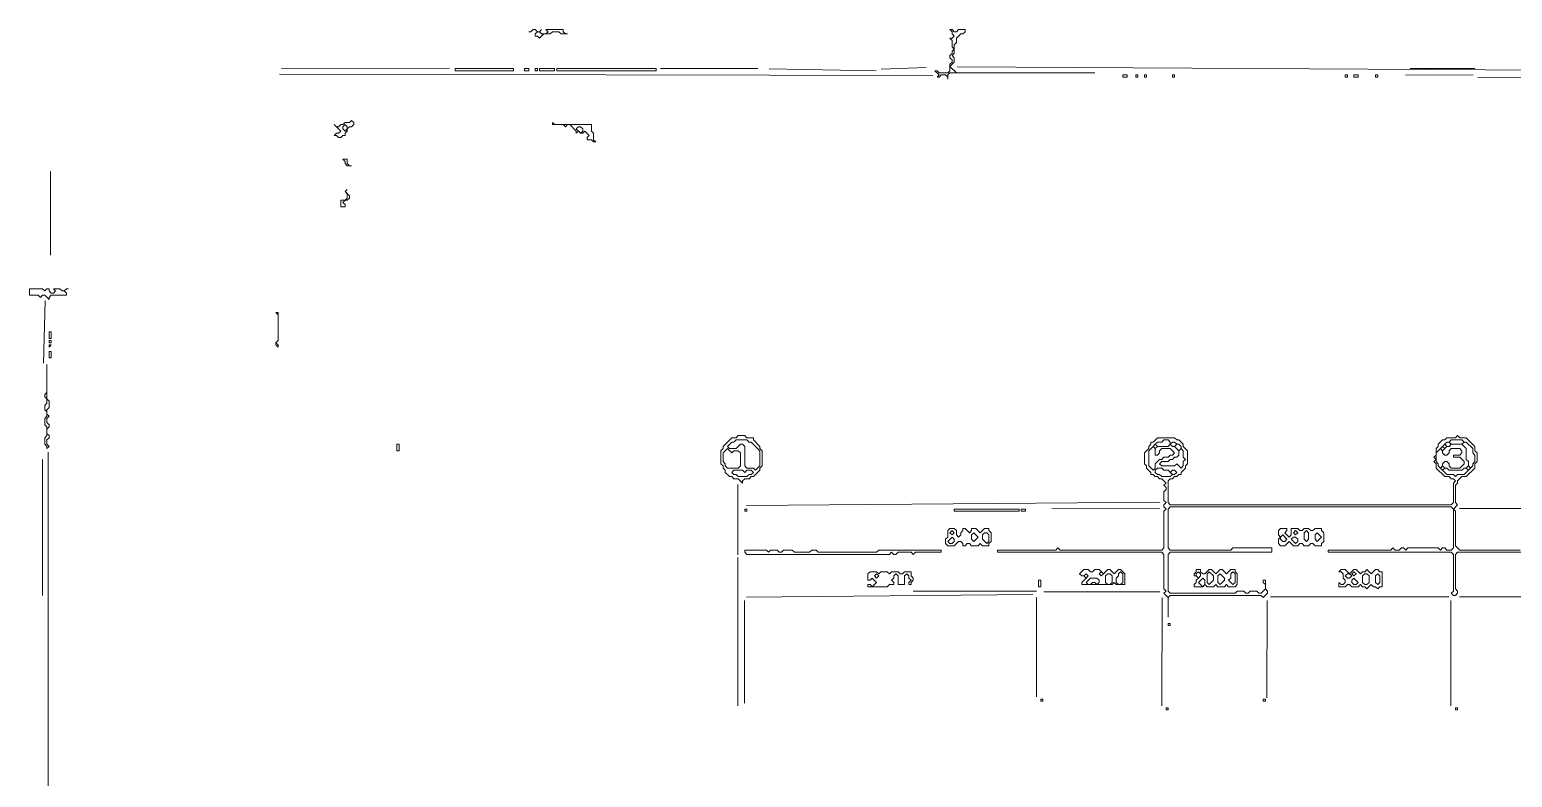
# Model space of a CAD drawing. Extents: x 10 to 1971, y 11 to 1392.
# Drawn here: x 10 to 696, y 1046 to 1392 of the extents above; entities that cross this region are included whole.
import ezdxf

# ---------------------------------------------------------------- set-up
doc = ezdxf.new("R2010")
doc.units = 0
for name, color, linetype, lineweight in [('TEXT_FALLBACK_OUTLINE', 2, 'Continuous', 0), ('TRACE_CURVE', 6, 'Continuous', 0), ('TRACE_STRAIGHT', 5, 'Continuous', 0), ('TRACE_TEXT_SYMBOL', 6, 'Continuous', 0)]:
    doc.layers.add(name, color=color, linetype=linetype, lineweight=lineweight)

msp = doc.modelspace()

# ---------------------------------------------------------------- linework, layer by layer
at = {"layer": 'TEXT_FALLBACK_OUTLINE', "color": 2}
for points in [[(436, 1161), (435, 1160), (435, 1157), (434, 1156), (434, 1154), (435, 1153), (438, 1153), (440, 1155), (441, 1155), (442, 1154), (442, 1153), (443, 1153), (444, 1154), (445, 1154), (446, 1153), (449, 1153), (450, 1154), (451, 1153), (454, 1153), (454, 1154), (455, 1155), (455, 1159), (454, 1160), (454, 1161), (452, 1161), (450, 1159), (448, 1161), (446, 1161), (446, 1160), (445, 1159), (443, 1161), (442, 1161), (442, 1160), (441, 1159), (441, 1158), (440, 1157), (439, 1158), (439, 1160), (438, 1161)], [(436, 1159), (437, 1160), (438, 1159), (437, 1158)], [(589, 1161), (588, 1160), (588, 1158), (589, 1157), (588, 1156), (588, 1154), (589, 1153), (591, 1153), (593, 1155), (595, 1153), (597, 1153), (598, 1154), (599, 1154), (600, 1153), (602, 1153), (603, 1154), (604, 1154), (605, 1153), (608, 1153), (608, 1154), (609, 1155), (609, 1159), (608, 1160), (608, 1161), (605, 1161), (604, 1160), (603, 1160), (602, 1161), (600, 1161), (599, 1160), (598, 1160), (597, 1161), (594, 1161), (594, 1158), (593, 1157), (591, 1159), (592, 1160), (592, 1161)], [(595, 1159), (596, 1160), (597, 1159), (596, 1158)], [(600, 1159), (601, 1160), (602, 1159), (602, 1156), (601, 1155), (600, 1156)], [(437, 1157), (438, 1156), (438, 1155), (437, 1154), (436, 1154), (435, 1155)], [(446, 1158), (447, 1159), (449, 1157), (447, 1155), (446, 1156)], [(451, 1158), (452, 1159), (453, 1159), (454, 1158), (454, 1155), (453, 1154), (451, 1156)], [(589, 1157), (590, 1158), (592, 1156), (591, 1155), (590, 1155), (589, 1156)], [(594, 1156), (595, 1157), (596, 1157), (597, 1156), (597, 1155), (596, 1154)], [(605, 1158), (606, 1159), (608, 1157), (606, 1155), (605, 1156)], [(399, 1141), (398, 1140), (398, 1137), (399, 1137), (400, 1138), (402, 1136), (400, 1134), (399, 1135), (398, 1135), (398, 1134), (407, 1134), (408, 1135), (410, 1135), (410, 1136), (409, 1137), (410, 1138), (410, 1139), (411, 1140), (412, 1139), (412, 1135), (415, 1135), (415, 1139), (416, 1140), (417, 1139), (417, 1138), (418, 1137), (417, 1136), (417, 1135), (418, 1135), (418, 1136), (419, 1137), (419, 1138), (418, 1139), (418, 1141), (415, 1141), (414, 1140), (413, 1140), (412, 1141), (409, 1141), (408, 1140), (407, 1141), (404, 1141), (403, 1140), (402, 1141)], [(401, 1139), (402, 1140), (403, 1139), (402, 1138)], [(498, 1142), (496, 1140), (497, 1139), (498, 1139), (499, 1138), (497, 1136), (497, 1135), (511, 1135), (512, 1136), (513, 1135), (517, 1135), (517, 1140), (515, 1142), (514, 1142), (512, 1140), (510, 1142), (509, 1142), (507, 1140), (505, 1142), (503, 1142), (502, 1141), (501, 1141), (500, 1142)], [(498, 1139), (499, 1140), (500, 1139), (499, 1138)], [(505, 1140), (506, 1141), (507, 1140), (506, 1139)], [(508, 1139), (509, 1140), (510, 1140), (511, 1139), (511, 1136), (510, 1135), (509, 1135), (508, 1136)], [(514, 1140), (515, 1141), (516, 1140), (516, 1136), (515, 1135), (514, 1135), (513, 1136), (513, 1138), (514, 1139)], [(550, 1142), (550, 1141), (549, 1140), (549, 1139), (550, 1139), (551, 1138), (550, 1137), (550, 1136), (549, 1135), (549, 1134), (553, 1134), (554, 1135), (555, 1134), (558, 1134), (559, 1135), (560, 1134), (563, 1134), (564, 1135), (565, 1134), (568, 1134), (569, 1135), (569, 1140), (568, 1141), (568, 1142), (566, 1142), (564, 1140), (562, 1142), (561, 1142), (559, 1140), (557, 1142), (556, 1142), (554, 1140), (553, 1140), (552, 1141), (552, 1142)], [(550, 1140), (551, 1141), (552, 1140), (552, 1139), (551, 1138), (550, 1139)], [(555, 1140), (556, 1141), (558, 1139), (558, 1137), (556, 1135), (555, 1136)], [(560, 1139), (561, 1140), (563, 1138), (563, 1137), (561, 1135), (560, 1136)], [(566, 1140), (567, 1141), (568, 1140), (568, 1136), (567, 1135), (565, 1137), (566, 1138)], [(617, 1142), (616, 1141), (617, 1141), (618, 1140), (618, 1138), (619, 1137), (619, 1136), (618, 1135), (617, 1135), (616, 1136), (616, 1134), (619, 1134), (620, 1135), (621, 1135), (622, 1134), (625, 1134), (626, 1135), (627, 1134), (628, 1134), (629, 1133), (631, 1135), (632, 1134), (633, 1134), (634, 1133), (635, 1134), (636, 1134), (636, 1141), (635, 1141), (634, 1142), (633, 1142), (631, 1140), (629, 1142), (628, 1141), (627, 1141), (626, 1140), (624, 1142), (623, 1142), (621, 1140), (619, 1142)], [(619, 1139), (620, 1140), (621, 1140), (622, 1139), (621, 1138), (620, 1138)], [(622, 1140), (623, 1141), (624, 1140), (623, 1139)], [(627, 1139), (628, 1140), (629, 1140), (630, 1139), (630, 1136), (629, 1135), (628, 1135), (627, 1136)], [(633, 1139), (634, 1140), (635, 1139), (635, 1136), (634, 1135), (633, 1136)], [(501, 1138), (504, 1138), (505, 1137), (505, 1136), (504, 1135), (503, 1136), (502, 1136), (501, 1135), (500, 1135), (499, 1136)], [(553, 1138), (554, 1137), (554, 1135), (553, 1134), (551, 1136)], [(622, 1137), (623, 1138), (625, 1136), (624, 1135), (623, 1135), (622, 1136)]]:
    msp.add_lwpolyline(points, close=True, dxfattribs=at)
at = {"layer": 'TRACE_CURVE', "color": 6}
for points in [[(671, 1204), (670, 1203), (666, 1203), (665, 1202), (664, 1202), (662, 1200), (662, 1199), (661, 1198), (661, 1195), (660, 1194), (661, 1193), (660, 1192), (661, 1191), (661, 1189), (665, 1185), (667, 1185), (668, 1184), (669, 1184), (670, 1183), (669, 1182), (669, 1173), (668, 1172), (538, 1172), (537, 1173), (537, 1183), (538, 1184), (539, 1184), (540, 1185), (541, 1185), (542, 1186), (543, 1186), (543, 1187), (545, 1189), (545, 1190), (546, 1191), (546, 1197), (544, 1199), (544, 1200), (542, 1202), (541, 1202), (540, 1203), (532, 1203), (530, 1201), (529, 1201), (529, 1200), (528, 1199), (528, 1198), (526, 1196), (526, 1191), (527, 1190), (527, 1189), (529, 1187), (529, 1186), (530, 1186), (531, 1185), (532, 1185), (533, 1184), (534, 1184), (536, 1182), (535, 1181), (536, 1180), (536, 1179), (535, 1178), (535, 1174)], [(700, 1151), (672, 1151), (670, 1153), (670, 1169), (669, 1170), (671, 1172), (670, 1173), (670, 1181), (671, 1182), (671, 1183), (673, 1185), (675, 1185), (679, 1189), (679, 1191), (680, 1192), (680, 1196), (679, 1197), (679, 1199), (675, 1203), (672, 1203), (671, 1204)], [(535, 1174), (536, 1173), (535, 1172), (535, 1171), (536, 1170), (535, 1169), (535, 1152), (534, 1151), (487, 1151), (486, 1152), (485, 1151), (458, 1151), (458, 1150), (534, 1150), (535, 1149), (535, 1133), (536, 1132), (535, 1131), (537, 1129), (537, 1120), (537, 1129), (538, 1130), (580, 1130), (581, 1129), (583, 1131), (583, 1132), (582, 1133), (582, 1137), (581, 1137), (581, 1136), (582, 1135), (582, 1133), (580, 1131), (579, 1131), (578, 1132), (575, 1132), (574, 1131), (573, 1131), (572, 1132), (569, 1132), (568, 1131), (538, 1131), (537, 1132), (537, 1149), (538, 1150), (585, 1150), (585, 1152), (567, 1152), (566, 1151), (538, 1151), (537, 1152), (537, 1170), (538, 1171), (668, 1171), (669, 1170), (669, 1152), (668, 1151), (666, 1151), (665, 1152), (664, 1152), (663, 1151), (662, 1152), (648, 1152), (647, 1151)], [(647, 1151), (646, 1152), (645, 1152), (644, 1151), (642, 1151), (641, 1152), (640, 1151), (611, 1151), (611, 1150), (668, 1150), (669, 1149), (669, 1132), (668, 1131), (669, 1130), (670, 1130), (671, 1131), (671, 1132), (670, 1133), (670, 1149), (671, 1150), (843, 1150)]]:
    msp.add_lwpolyline(points, dxfattribs=at)
for points in [[(534, 1201), (535, 1202), (537, 1202), (538, 1201), (538, 1200), (537, 1199), (532, 1199), (531, 1200), (532, 1201)], [(667, 1201), (668, 1202), (673, 1202), (674, 1201), (673, 1200), (668, 1200)], [(530, 1199), (531, 1198), (531, 1195), (532, 1195), (533, 1196), (533, 1197), (534, 1198), (538, 1198), (540, 1196), (539, 1195), (538, 1195), (537, 1194), (535, 1194), (534, 1193), (533, 1193), (531, 1191), (531, 1189), (530, 1188), (528, 1190), (528, 1197)], [(530, 1199), (531, 1200), (532, 1199), (531, 1198)], [(542, 1197), (543, 1198), (544, 1197), (544, 1194), (545, 1193), (544, 1192), (544, 1190), (543, 1189), (541, 1191), (540, 1190), (534, 1190), (533, 1191), (534, 1192), (537, 1192), (538, 1193), (539, 1193), (540, 1194), (541, 1194), (542, 1195)], [(538, 1200), (539, 1201), (540, 1201), (541, 1200), (540, 1199), (539, 1199)], [(540, 1199), (541, 1200), (542, 1200), (543, 1199), (543, 1198), (542, 1197)], [(663, 1198), (664, 1197), (664, 1196), (665, 1195), (666, 1195), (667, 1196), (667, 1197), (668, 1198), (672, 1198), (673, 1197), (673, 1196), (672, 1195), (669, 1195), (669, 1194), (672, 1194), (674, 1192), (674, 1191), (672, 1189), (668, 1189), (667, 1190), (667, 1191), (666, 1192), (665, 1192), (664, 1191), (664, 1190), (663, 1189), (662, 1190), (662, 1191), (661, 1192), (661, 1196)], [(663, 1198), (664, 1199), (665, 1198), (664, 1197)], [(664, 1199), (665, 1200), (666, 1199), (665, 1198)], [(665, 1200), (666, 1201), (667, 1201), (668, 1200), (667, 1199), (666, 1199)], [(673, 1200), (674, 1201), (675, 1201), (678, 1198), (678, 1196), (679, 1195), (679, 1192), (678, 1191), (678, 1190), (677, 1189), (676, 1190), (676, 1192), (675, 1193), (675, 1198)], [(531, 1188), (532, 1189), (534, 1189), (535, 1188), (537, 1188), (539, 1186), (538, 1185), (534, 1185), (533, 1186), (532, 1186), (531, 1187)], [(538, 1187), (539, 1188), (540, 1188), (541, 1187), (540, 1186), (539, 1186)], [(663, 1189), (664, 1190), (665, 1189), (664, 1188)], [(664, 1188), (665, 1189), (666, 1189), (667, 1188), (673, 1188), (674, 1189), (675, 1189), (676, 1188), (674, 1186), (671, 1186), (670, 1185), (669, 1186), (666, 1186)], [(675, 1189), (676, 1190), (677, 1189), (676, 1188)]]:
    msp.add_lwpolyline(points, close=True, dxfattribs=at)
at = {"layer": 'TRACE_STRAIGHT', "color": 5}
for p, q in [((126.62, 1374.07), (204.37, 1374.2)), ((302, 1374), (347, 1374)), ((352.35, 1373.8), (401.88, 1372.96)), ((404.08, 1373.74), (424.91, 1374.47)), ((439.38, 1374.77), (826.87, 1372.49)), ((649, 1374), (679, 1374)), ((125.63, 1371.45), (428.12, 1370.77)), ((646.86, 1370.87), (678.13, 1371.13)), ((680.38, 1369.87), (826.88, 1370.2)), ((19.6, 1326.38), (19.7, 1287.63)), ((16.43, 1237.57), (17.24, 1266.4)), ((18.59, 945.12), (18.62, 1196.38)), ((16, 1193), (16, 1130)), ((337.87, 1181.38), (337.87, 1148.87)), ((341.87, 1171.65), (533.12, 1173.16)), ((483.13, 1170.27), (533.12, 1170.07)), ((671.87, 1170.3), (843.12, 1170.27)), ((337.82, 1147.63), (337.86, 1078.87)), ((340.87, 1127.63), (340.9, 1080.12)), ((341.87, 1129.17), (474.37, 1130.42)), ((419, 1132), (476, 1132)), ((476, 1129), (476, 1083)), ((479.37, 1131.7), (533.12, 1131.72)), ((533.99, 1078.87), (534.17, 1128.88)), ((582.64, 1082.63), (582.76, 1127.63)), ((584.38, 1129.34), (666.88, 1129.34)), ((667.86, 1127.62), (667.86, 1078.88)), ((671.87, 1129.35), (754.38, 1129.34))]:
    msp.add_line(p, q, dxfattribs=at)
at = {"layer": 'TRACE_TEXT_SYMBOL', "color": 6}
for points in [[(243, 1392), (242, 1391), (241, 1391), (242, 1391), (243, 1392), (244, 1392), (245, 1391), (244, 1390), (244, 1389), (245, 1389), (246, 1388), (248, 1390), (251, 1390), (252, 1391), (255, 1391), (256, 1390), (259, 1390), (258, 1390), (257, 1391), (257, 1392), (249, 1392), (250, 1391), (249, 1390), (247, 1390), (246, 1391), (247, 1392), (246, 1391), (245, 1391), (244, 1392)], [(436, 1392), (437, 1391), (437, 1390), (438, 1389), (437, 1388), (436, 1388), (437, 1387), (437, 1384), (438, 1383), (437, 1382), (437, 1381), (436, 1380), (436, 1379), (437, 1378), (437, 1377), (436, 1376), (436, 1373), (435, 1372), (431, 1372), (430, 1373), (429, 1373), (431, 1371), (430, 1370), (431, 1370), (432, 1371), (434, 1371), (435, 1370), (435, 1369), (435, 1371), (436, 1372), (503, 1372), (439, 1372), (436, 1375), (438, 1377), (438, 1379), (437, 1380), (438, 1381), (438, 1385), (439, 1386), (439, 1388), (441, 1390), (442, 1390), (443, 1391), (443, 1392), (440, 1392), (439, 1391), (438, 1391), (437, 1392)], [(207, 1374), (234, 1374), (234, 1373), (207, 1373)], [(239, 1374), (241, 1374), (241, 1373), (239, 1373)], [(244, 1374), (245, 1374), (245, 1373), (244, 1373)], [(246, 1374), (253, 1374), (253, 1373), (246, 1373)], [(254, 1374), (300, 1374), (300, 1373), (254, 1373)], [(516, 1371), (518, 1371), (518, 1370), (516, 1370)], [(522, 1371), (523, 1371), (523, 1370), (522, 1370)], [(526, 1371), (527, 1371), (527, 1370), (526, 1370)], [(539, 1371), (540, 1371), (540, 1370), (539, 1370)], [(619, 1371), (620, 1371), (620, 1370), (619, 1370)], [(623, 1371), (625, 1371), (625, 1370), (623, 1370)], [(633, 1371), (634, 1371), (634, 1370), (633, 1370)], [(159, 1350), (158, 1349), (156, 1349), (155, 1348), (154, 1348), (153, 1347), (152, 1347), (151, 1348), (154, 1345), (153, 1344), (152, 1344), (151, 1343), (152, 1343), (153, 1342), (154, 1342), (155, 1343), (156, 1343), (156, 1344), (157, 1345), (157, 1346), (158, 1347), (159, 1347), (160, 1348), (160, 1349)], [(155, 1347), (156, 1348), (157, 1347), (157, 1346), (156, 1345), (155, 1346)], [(252, 1349), (252, 1348), (257, 1348), (258, 1347), (259, 1348), (260, 1348), (263, 1345), (263, 1344), (264, 1345), (265, 1344), (266, 1344), (267, 1345), (269, 1343), (268, 1342), (268, 1341), (270, 1341), (271, 1340), (272, 1340), (271, 1341), (271, 1344), (270, 1345), (270, 1348), (253, 1348)], [(263, 1346), (264, 1347), (265, 1347), (266, 1346), (266, 1345), (265, 1344)], [(155, 1332), (156, 1331), (156, 1330), (157, 1329), (159, 1329), (158, 1329), (157, 1330), (157, 1332)], [(157, 1318), (156, 1317), (157, 1316), (157, 1314), (156, 1313), (154, 1313), (154, 1310), (156, 1310), (156, 1311), (155, 1312), (156, 1313), (157, 1313), (158, 1314), (158, 1315), (156, 1317)], [(10, 1272), (10, 1269), (14, 1269), (15, 1268), (16, 1269), (17, 1269), (19, 1267), (19, 1268), (20, 1269), (27, 1269), (27, 1270), (26, 1271), (27, 1272), (28, 1272), (27, 1272), (26, 1271), (25, 1271), (24, 1272), (21, 1272), (22, 1271), (21, 1270), (20, 1270), (19, 1271), (19, 1272), (18, 1272), (17, 1271), (16, 1272)], [(124, 1261), (125, 1260), (125, 1248), (124, 1247), (124, 1246), (125, 1245), (125, 1246), (124, 1247), (125, 1248), (125, 1261)], [(19, 1252), (20, 1252), (20, 1249), (19, 1249)], [(19, 1248), (20, 1248), (20, 1247), (19, 1247)], [(19, 1246), (19, 1245), (20, 1246)], [(19, 1243), (20, 1243), (20, 1240), (19, 1240)], [(18, 1237), (18, 1224), (17, 1223), (17, 1222), (18, 1221), (18, 1219), (17, 1218), (17, 1216), (18, 1215), (18, 1213), (17, 1212), (17, 1209), (18, 1208), (18, 1204), (17, 1203), (17, 1200), (18, 1199), (18, 1198), (19, 1199), (18, 1200), (18, 1202), (19, 1203), (19, 1204), (18, 1205), (18, 1207), (19, 1208), (19, 1209), (18, 1210), (18, 1212), (19, 1213), (18, 1214), (18, 1216), (19, 1217), (19, 1220), (18, 1221)], [(338, 1204), (337, 1203), (335, 1203), (331, 1199), (331, 1198), (330, 1197), (330, 1191), (331, 1190), (331, 1189), (332, 1188), (332, 1187), (334, 1185), (335, 1185), (336, 1184), (338, 1184), (340, 1182), (340, 1183), (341, 1184), (343, 1184), (344, 1185), (345, 1185), (348, 1188), (348, 1189), (349, 1190), (349, 1197), (348, 1198), (348, 1199), (345, 1202), (345, 1203), (342, 1203), (341, 1204)], [(336, 1201), (337, 1202), (342, 1202), (343, 1201), (344, 1201), (348, 1197), (348, 1190), (346, 1188), (345, 1189), (342, 1189), (341, 1190), (341, 1199), (340, 1200), (339, 1200), (337, 1198), (334, 1198), (333, 1199), (335, 1201)], [(180, 1200), (181, 1200), (181, 1197), (180, 1197)], [(333, 1198), (335, 1196), (336, 1197), (338, 1197), (339, 1196), (339, 1190), (338, 1189), (333, 1189), (332, 1190), (332, 1191), (331, 1192), (331, 1196)], [(335, 1187), (336, 1188), (340, 1188), (341, 1187), (342, 1188), (344, 1188), (345, 1187), (344, 1186), (343, 1186), (342, 1185), (338, 1185), (337, 1186), (336, 1186)], [(341, 1170), (342, 1170), (342, 1169), (341, 1169)], [(438, 1170), (468, 1170), (468, 1169), (438, 1169)], [(469, 1170), (471, 1170), (471, 1169), (469, 1169)], [(341, 1151), (341, 1150), (342, 1149), (408, 1149), (409, 1150), (410, 1149), (411, 1149), (412, 1150), (418, 1150), (419, 1149), (420, 1150), (432, 1150), (432, 1151), (403, 1151), (402, 1150), (375, 1150), (374, 1151), (372, 1151), (371, 1150), (364, 1150), (363, 1151), (359, 1151), (358, 1150), (357, 1150), (356, 1151), (353, 1151), (352, 1150), (351, 1151)], [(477, 1137), (477, 1134), (478, 1134), (478, 1137)], [(537, 1117), (538, 1117), (538, 1116), (537, 1116)], [(478, 1082), (479, 1082), (479, 1081), (478, 1081)], [(536, 1078), (537, 1078), (537, 1077), (536, 1077)], [(581, 1082), (582, 1082), (582, 1081), (581, 1081)], [(670, 1078), (671, 1078), (671, 1077), (670, 1077)]]:
    msp.add_lwpolyline(points, close=True, dxfattribs=at)

doc.saveas('drawing.dxf')
